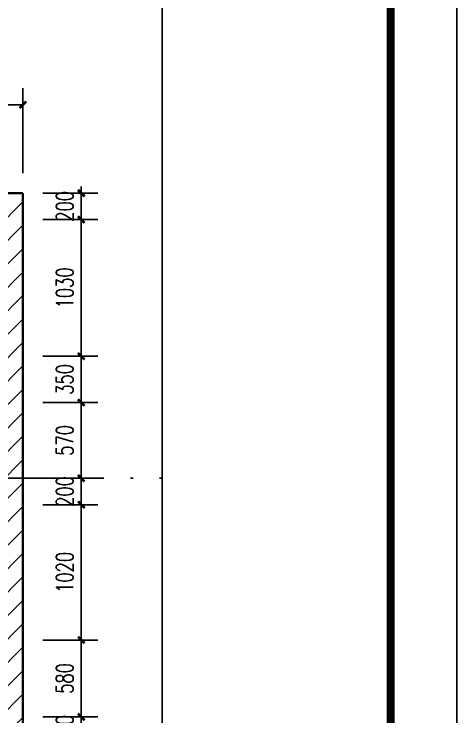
# Model space of a CAD drawing. Header units: millimetres. Extents: x 434053 to 1059003, y -2417481 to 936527.
# Drawn here: x 555163 to 558501, y -2131872 to -2126572 of the extents above; entities that cross this region are included whole.
import ezdxf

# ---------------------------------------------------------------- set-up
doc = ezdxf.new("R2010")
doc.units = ezdxf.units.MM
doc.header["$LTSCALE"] = 1000
doc.header["$MEASUREMENT"] = 0
doc.linetypes.add('DOTE', pattern=[2.42, 2, -0.2, 0.02, -0.2])
doc.layers.get('Defpoints').update_dxf_attribs({"color": 6})
for name, color, linetype in [('A-ANNO-DIMS', 3, 'Continuous'), ('A-ANNO-TTLB', 7, 'Continuous'), ('A-AXIS', 16, 'DOTE'), ('A-WALL-PATT', 8, 'Continuous'), ('DIM_SYMB', 3, 'Continuous')]:
    doc.layers.add(name, color=color, linetype=linetype)
doc.layers.add('A-WALL', color=5, linetype='Continuous', lineweight=35)
doc.styles.add('_TCH_DIM_T3', font='SIMPLEX', dxfattribs={"width": 0.705882, "bigfont": 'GBCBIG'})
doc.dimstyles.new('_TCH_ARCH&&50', dxfattribs={"dimtxt": 127.5, "dimasz": 50, "dimexe": 125, "dimexo": 150, "dimgap": 61.25, "dimtad": 1, "dimdec": 0, "dimzin": 0, "dimdsep": 46, "dimtxsty": '_TCH_DIM_T3', "dimblk": 'ARCHTICK', "dimcen": 0.09, "dimclrt": 7, "dimazin": 2, "dimtfac": 1, "dimtdec": 0, "dimtix": 1, "dimtmove": 2, "dimatfit": 3, "dimfxl": 1, "dimtolj": 1, "dimtzin": 0, "dimarcsym": 0})
pattern_1 = [(45, (-1713816.56, -1462893.01), (-88.388383, 88.388383), [])]

# ---------------------------------------------------------------- blocks, each defined once
blk = doc.blocks.new('asdfdfsdh')
at = {"layer": 'A-ANNO-TTLB'}
blk.add_lwpolyline([(0, 42050), (29700, 42050), (29700, 0), (0, 0)], close=True, dxfattribs=at)
at = {"layer": 'A-ANNO-TTLB', "const_width": 60}
blk.add_lwpolyline([(500, 40800), (500, 500), (29200, 500), (29200, 40800)], close=True, dxfattribs=at)
blk = doc.blocks.new('A$C3E4953DA')
at = {"layer": 'A-AXIS'}
blk.add_line((-6200, 2356.3), (3500, 2356.3), dxfattribs=at)
at = {"layer": 'DIM_SYMB'}
blk.add_lwpolyline([(-6200, 16732.8), (-6200, 15146.2), (-6095, 15108), (-6305, 15071), (-6200, 15033.7), (-6200, -5859), (-1780.9, -5859), (-1742.7, -5928.2), (-1705.7, -5808.3), (-1668.4, -5859), (3500, -5859), (3500, 15033.7), (3406.3, 15071), (3581, 15103.5), (3500, 15146.2), (3500, 16732.8), (-1668.4, 16732.8), (-1705.7, 16827.8), (-1742.7, 16654.5), (-1780.9, 16732.8), (-6200, 16732.8)], dxfattribs=at)
blk = doc.blocks.new('_ArchTick')
at = {"color": 0, "linetype": 'ByBlock', "const_width": 0.4}
blk.add_lwpolyline([(-0.5, -0.5), (0.5, 0.5)], dxfattribs=at)
blk = doc.blocks.new('*D819')
at = {"layer": 'A-ANNO-DIMS', "color": 0, "lineweight": -2, "transparency": 16777216}
for p, q in [((553029.8, -2127771.7), (553029.8, -2127130.8)), ((555229.8, -2127771.7), (555229.8, -2127130.8)), ((553029.8, -2127255.8), (555229.8, -2127255.8))]:
    blk.add_line(p, q, dxfattribs=at)
at = {"layer": 'Defpoints', "color": 0, "transparency": 16777216}
for p in [(555229.8, -2127255.8), (553029.8, -2127921.7), (555229.8, -2127921.7)]:
    blk.add_point(p, dxfattribs=at)
at = {"layer": 'A-ANNO-DIMS', "color": 0, "lineweight": -2, "transparency": 16777216, "xscale": 50, "yscale": 50, "zscale": 50, "rotation": 180}
blk.add_blockref('_ArchTick', (553029.8, -2127255.8), dxfattribs=at)
at = {"layer": 'A-ANNO-DIMS', "color": 0, "lineweight": -2, "transparency": 16777216, "xscale": 50, "yscale": 50, "zscale": 50}
blk.add_blockref('_ArchTick', (555229.8, -2127255.8), dxfattribs=at)
at = {"layer": 'A-ANNO-DIMS', "color": 7, "transparency": 16777216, "insert": (554129.8, -2127130.8), "char_height": 127.5, "attachment_point": 5, "style": '_TCH_DIM_T3'}
blk.add_mtext('\\A1;2200', dxfattribs=at)
blk = doc.blocks.new('*D1010')
at = {"layer": 'A-ANNO-DIMS', "color": 0, "lineweight": -2, "transparency": 16777216}
for p, q in [((555669.8, -2127921.7), (555669.8, -2127871.7)), ((555379.8, -2127921.7), (555794.8, -2127921.7)), ((555669.8, -2128121.7), (555669.8, -2127921.7)), ((555379.8, -2128121.7), (555794.8, -2128121.7)), ((555669.8, -2128121.7), (555669.8, -2128171.7))]:
    blk.add_line(p, q, dxfattribs=at)
at = {"layer": 'Defpoints', "color": 0, "transparency": 16777216}
for p in [(555229.8, -2127921.7), (555669.8, -2127921.7), (555229.8, -2128121.7)]:
    blk.add_point(p, dxfattribs=at)
at = {"layer": 'A-ANNO-DIMS', "color": 0, "lineweight": -2, "transparency": 16777216, "xscale": 50, "yscale": 50, "zscale": 50}
for p, rotation in [((555669.8, -2127921.7), 270), ((555669.8, -2128121.7), 90)]:
    blk.add_blockref('_ArchTick', p, dxfattribs=dict(at, rotation=rotation))
at = {"layer": 'A-ANNO-DIMS', "color": 7, "transparency": 16777216, "insert": (555544.8, -2128021.7), "char_height": 127.5, "attachment_point": 5, "rotation": 90, "style": '_TCH_DIM_T3'}
blk.add_mtext('\\A1;200', dxfattribs=at)
blk = doc.blocks.new('*D1011')
at = {"layer": 'A-ANNO-DIMS', "color": 0, "lineweight": -2, "transparency": 16777216}
for p, q in [((555379.8, -2128121.7), (555794.8, -2128121.7)), ((555669.8, -2129151.7), (555669.8, -2128121.7)), ((555379.8, -2129151.7), (555794.8, -2129151.7))]:
    blk.add_line(p, q, dxfattribs=at)
at = {"layer": 'Defpoints', "color": 0, "transparency": 16777216}
for p in [(555229.8, -2128121.7), (555669.8, -2128121.7), (555229.8, -2129151.7)]:
    blk.add_point(p, dxfattribs=at)
at = {"layer": 'A-ANNO-DIMS', "color": 0, "lineweight": -2, "transparency": 16777216, "xscale": 50, "yscale": 50, "zscale": 50}
for p, rotation in [((555669.8, -2128121.7), 90), ((555669.8, -2129151.7), 270)]:
    blk.add_blockref('_ArchTick', p, dxfattribs=dict(at, rotation=rotation))
at = {"layer": 'A-ANNO-DIMS', "color": 7, "transparency": 16777216, "insert": (555544.8, -2128636.7), "char_height": 127.5, "attachment_point": 5, "rotation": 90, "style": '_TCH_DIM_T3'}
blk.add_mtext('\\A1;1030', dxfattribs=at)
blk = doc.blocks.new('*D1012')
at = {"layer": 'A-ANNO-DIMS', "color": 0, "lineweight": -2, "transparency": 16777216}
for p, q in [((555669.8, -2129151.7), (555669.8, -2129101.7)), ((555379.8, -2129151.7), (555794.8, -2129151.7)), ((555669.8, -2129501.7), (555669.8, -2129151.7)), ((555379.8, -2129501.7), (555794.8, -2129501.7)), ((555669.8, -2129501.7), (555669.8, -2129551.7))]:
    blk.add_line(p, q, dxfattribs=at)
at = {"layer": 'Defpoints', "color": 0, "transparency": 16777216}
for p in [(555229.8, -2129151.7), (555669.8, -2129151.7), (555229.8, -2129501.7)]:
    blk.add_point(p, dxfattribs=at)
at = {"layer": 'A-ANNO-DIMS', "color": 0, "lineweight": -2, "transparency": 16777216, "xscale": 50, "yscale": 50, "zscale": 50}
for p, rotation in [((555669.8, -2129151.7), 270), ((555669.8, -2129501.7), 90)]:
    blk.add_blockref('_ArchTick', p, dxfattribs=dict(at, rotation=rotation))
at = {"layer": 'A-ANNO-DIMS', "color": 7, "transparency": 16777216, "insert": (555544.8, -2129326.7), "char_height": 127.5, "attachment_point": 5, "rotation": 90, "style": '_TCH_DIM_T3'}
blk.add_mtext('\\A1;350', dxfattribs=at)
blk = doc.blocks.new('*D1013')
at = {"layer": 'A-ANNO-DIMS', "color": 0, "lineweight": -2, "transparency": 16777216}
for p, q in [((555379.8, -2129501.7), (555794.8, -2129501.7)), ((555669.8, -2130071.7), (555669.8, -2129501.7)), ((555379.8, -2130071.7), (555794.8, -2130071.7))]:
    blk.add_line(p, q, dxfattribs=at)
at = {"layer": 'Defpoints', "color": 0, "transparency": 16777216}
for p in [(555229.8, -2129501.7), (555669.8, -2129501.7), (555229.8, -2130071.7)]:
    blk.add_point(p, dxfattribs=at)
at = {"layer": 'A-ANNO-DIMS', "color": 0, "lineweight": -2, "transparency": 16777216, "xscale": 50, "yscale": 50, "zscale": 50}
for p, rotation in [((555669.8, -2129501.7), 90), ((555669.8, -2130071.7), 270)]:
    blk.add_blockref('_ArchTick', p, dxfattribs=dict(at, rotation=rotation))
at = {"layer": 'A-ANNO-DIMS', "color": 7, "transparency": 16777216, "insert": (555544.8, -2129786.7), "char_height": 127.5, "attachment_point": 5, "rotation": 90, "style": '_TCH_DIM_T3'}
blk.add_mtext('\\A1;570', dxfattribs=at)
blk = doc.blocks.new('*D1014')
at = {"layer": 'A-ANNO-DIMS', "color": 0, "lineweight": -2, "transparency": 16777216}
for p, q in [((555669.8, -2130071.7), (555669.8, -2130021.7)), ((555379.8, -2130071.7), (555794.8, -2130071.7)), ((555669.8, -2130271.7), (555669.8, -2130071.7)), ((555379.8, -2130271.7), (555794.8, -2130271.7)), ((555669.8, -2130271.7), (555669.8, -2130321.7))]:
    blk.add_line(p, q, dxfattribs=at)
at = {"layer": 'Defpoints', "color": 0, "transparency": 16777216}
for p in [(555229.8, -2130071.7), (555669.8, -2130071.7), (555229.8, -2130271.7)]:
    blk.add_point(p, dxfattribs=at)
at = {"layer": 'A-ANNO-DIMS', "color": 0, "lineweight": -2, "transparency": 16777216, "xscale": 50, "yscale": 50, "zscale": 50}
for p, rotation in [((555669.8, -2130071.7), 270), ((555669.8, -2130271.7), 90)]:
    blk.add_blockref('_ArchTick', p, dxfattribs=dict(at, rotation=rotation))
at = {"layer": 'A-ANNO-DIMS', "color": 7, "transparency": 16777216, "insert": (555544.8, -2130171.7), "char_height": 127.5, "attachment_point": 5, "rotation": 90, "style": '_TCH_DIM_T3'}
blk.add_mtext('\\A1;200', dxfattribs=at)
blk = doc.blocks.new('*D1015')
at = {"layer": 'A-ANNO-DIMS', "color": 0, "lineweight": -2, "transparency": 16777216}
for p, q in [((555379.8, -2130271.7), (555794.8, -2130271.7)), ((555669.8, -2131291.7), (555669.8, -2130271.7)), ((555379.8, -2131291.7), (555794.8, -2131291.7))]:
    blk.add_line(p, q, dxfattribs=at)
at = {"layer": 'Defpoints', "color": 0, "transparency": 16777216}
for p in [(555229.8, -2130271.7), (555669.8, -2130271.7), (555229.8, -2131291.7)]:
    blk.add_point(p, dxfattribs=at)
at = {"layer": 'A-ANNO-DIMS', "color": 0, "lineweight": -2, "transparency": 16777216, "xscale": 50, "yscale": 50, "zscale": 50}
for p, rotation in [((555669.8, -2130271.7), 90), ((555669.8, -2131291.7), 270)]:
    blk.add_blockref('_ArchTick', p, dxfattribs=dict(at, rotation=rotation))
at = {"layer": 'A-ANNO-DIMS', "color": 7, "transparency": 16777216, "insert": (555544.8, -2130781.7), "char_height": 127.5, "attachment_point": 5, "rotation": 90, "style": '_TCH_DIM_T3'}
blk.add_mtext('\\A1;1020', dxfattribs=at)
blk = doc.blocks.new('*D1016')
at = {"layer": 'A-ANNO-DIMS', "color": 0, "lineweight": -2, "transparency": 16777216}
for p, q in [((555379.8, -2131291.7), (555794.8, -2131291.7)), ((555669.8, -2131871.7), (555669.8, -2131291.7)), ((555379.8, -2131871.7), (555794.8, -2131871.7))]:
    blk.add_line(p, q, dxfattribs=at)
at = {"layer": 'Defpoints', "color": 0, "transparency": 16777216}
for p in [(555229.8, -2131291.7), (555669.8, -2131291.7), (555229.8, -2131871.7)]:
    blk.add_point(p, dxfattribs=at)
at = {"layer": 'A-ANNO-DIMS', "color": 0, "lineweight": -2, "transparency": 16777216, "xscale": 50, "yscale": 50, "zscale": 50}
for p, rotation in [((555669.8, -2131291.7), 90), ((555669.8, -2131871.7), 270)]:
    blk.add_blockref('_ArchTick', p, dxfattribs=dict(at, rotation=rotation))
at = {"layer": 'A-ANNO-DIMS', "color": 7, "transparency": 16777216, "insert": (555544.8, -2131581.7), "char_height": 127.5, "attachment_point": 5, "rotation": 90, "style": '_TCH_DIM_T3'}
blk.add_mtext('\\A1;580', dxfattribs=at)
blk = doc.blocks.new('*D1017')
at = {"layer": 'A-ANNO-DIMS', "color": 0, "lineweight": -2, "transparency": 16777216}
for p, q in [((555379.8, -2131871.7), (555794.8, -2131871.7)), ((555669.8, -2131871.7), (555669.8, -2131821.7)), ((555669.8, -2132071.7), (555669.8, -2131871.7)), ((555379.8, -2132071.7), (555794.8, -2132071.7)), ((555669.8, -2132071.7), (555669.8, -2132121.7))]:
    blk.add_line(p, q, dxfattribs=at)
at = {"layer": 'Defpoints', "color": 0, "transparency": 16777216}
for p in [(555229.8, -2131871.7), (555669.8, -2131871.7), (555229.8, -2132071.7)]:
    blk.add_point(p, dxfattribs=at)
at = {"layer": 'A-ANNO-DIMS', "color": 0, "lineweight": -2, "transparency": 16777216, "xscale": 50, "yscale": 50, "zscale": 50}
for p, rotation in [((555669.8, -2131871.7), 270), ((555669.8, -2132071.7), 90)]:
    blk.add_blockref('_ArchTick', p, dxfattribs=dict(at, rotation=rotation))
at = {"layer": 'A-ANNO-DIMS', "color": 7, "transparency": 16777216, "insert": (555544.8, -2131971.7), "char_height": 127.5, "attachment_point": 5, "rotation": 90, "style": '_TCH_DIM_T3'}
blk.add_mtext('\\A1;200', dxfattribs=at)

msp = doc.modelspace()

# ---------------------------------------------------------------- hatches: boundary and pattern name
at = {"layer": 'A-WALL-PATT'}
h = msp.add_hatch(dxfattribs=at)
h.set_pattern_fill('普通砖', color=256, scale=50, style=0)
h.set_pattern_definition(pattern_1)
h.paths.add_polyline_path([(555229.8, -2127921.7), (553029.8, -2127921.7), (553029.8, -2128121.7), (555029.8, -2128121.7)])
h = msp.add_hatch(dxfattribs=at)
h.set_pattern_fill('普通砖', color=256, scale=50, style=0)
h.set_pattern_definition(pattern_1)
h.paths.add_polyline_path([(555229.8, -2127921.7), (555029.8, -2128121.7), (555029.8, -2130071.7), (555096.4, -2130171.7), (555229.8, -2130171.7)])
h = msp.add_hatch(dxfattribs=at)
h.set_pattern_fill('普通砖', color=256, scale=50, style=0)
h.set_pattern_definition(pattern_1)
h.paths.add_polyline_path([(555096.4, -2130171.7), (555029.8, -2130271.7), (555029.8, -2131871.7), (555096.4, -2131971.7), (555229.8, -2131971.7), (555229.8, -2130171.7)])

# ---------------------------------------------------------------- linework, layer by layer
msp.add_line((558000.9, -2114754.2), (558000.9, -2151804.2))
at = {"layer": 'A-WALL'}
for p, q in [((555229.8, -2127921.7), (553029.8, -2127921.7)), ((555229.8, -2127921.7), (555229.8, -2130171.7)), ((555229.8, -2130171.7), (555229.8, -2131971.7))]:
    msp.add_line(p, q, dxfattribs=at)

# ---------------------------------------------------------------- block references
for name, p in [('asdfdfsdh', (528800.9, -2155554.2)), ('A$C3E4953DA', (552780.4, -2132428))]:
    msp.add_blockref(name, p)

# ---------------------------------------------------------------- dimensions: what is measured, and where the dimension line sits
at = {"layer": 'A-ANNO-DIMS'}
for p1, p2, distance, picture, middle in [((553029.8, -2127921.7), (555229.8, -2127921.7), 665.9, '*D819', (554129.8, -2127130.8)), ((555229.8, -2128121.7), (555229.8, -2127921.7), -440, '*D1010', (555544.8, -2128021.7)), ((555229.8, -2129151.7), (555229.8, -2128121.7), -440, '*D1011', (555544.8, -2128636.7)), ((555229.8, -2129501.7), (555229.8, -2129151.7), -440, '*D1012', (555544.8, -2129326.7)), ((555229.8, -2130071.7), (555229.8, -2129501.7), -440, '*D1013', (555544.8, -2129786.7)), ((555229.8, -2130271.7), (555229.8, -2130071.7), -440, '*D1014', (555544.8, -2130171.7)), ((555229.8, -2131291.7), (555229.8, -2130271.7), -440, '*D1015', (555544.8, -2130781.7)), ((555229.8, -2131871.7), (555229.8, -2131291.7), -440, '*D1016', (555544.8, -2131581.7)), ((555229.8, -2132071.7), (555229.8, -2131871.7), -440, '*D1017', (555544.8, -2131971.7))]:
    dim = msp.add_aligned_dim(p1=p1, p2=p2, distance=distance, dimstyle='_TCH_ARCH&&50', dxfattribs=at)
    dim.commit()
    dim.dimension.update_dxf_attribs({"geometry": picture, "text_midpoint": middle})

doc.saveas('drawing.dxf')
